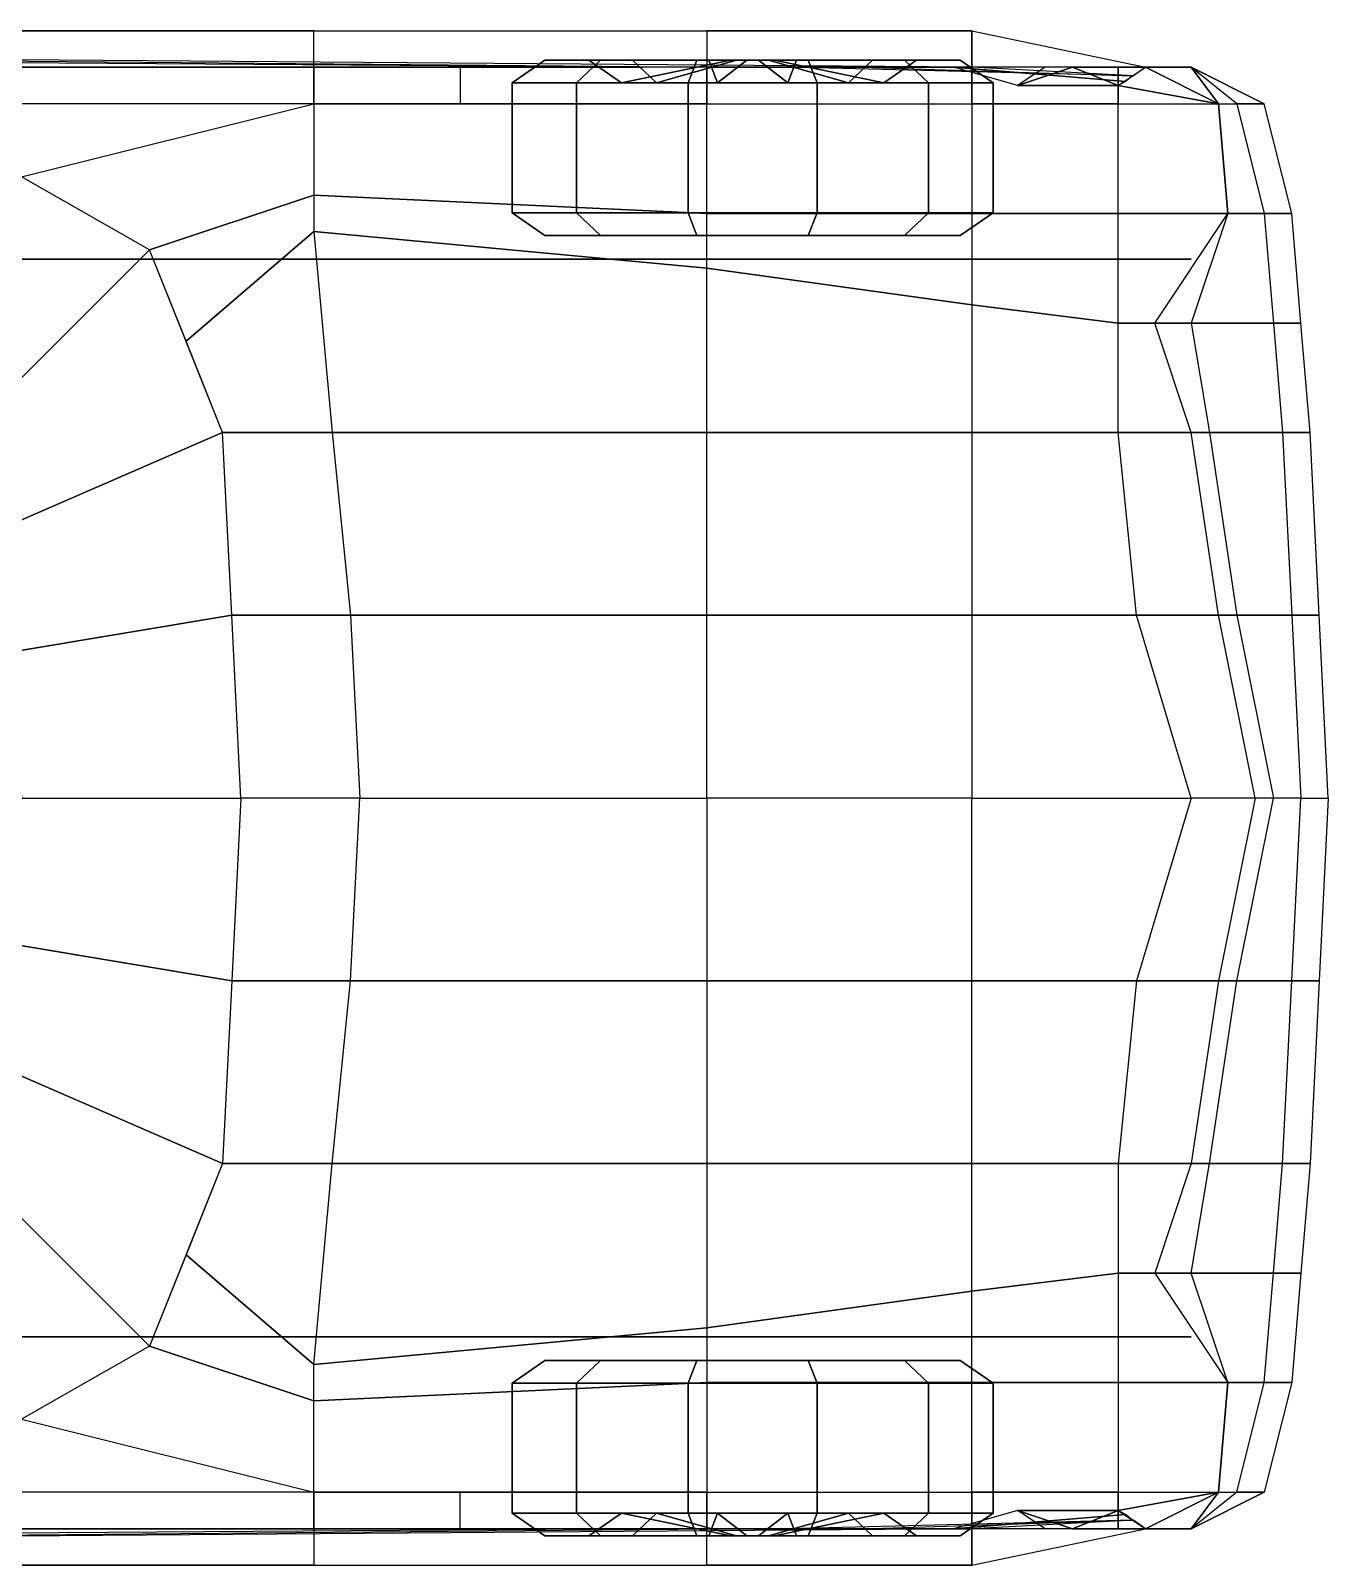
# Model space of a CAD drawing. Extents: x -212 to 0, y -42 to 42.
# Drawn here: x -71 to 0, y -42 to 42 of the extents above; entities that cross this region are included whole.
import ezdxf

# ---------------------------------------------------------------- set-up
doc = ezdxf.new("R2010")
doc.units = 0
doc.header["$LTSCALE"] = 40
doc.layers.get('0').update_dxf_attribs({"linetype": 'CONTINUOUS'})

msp = doc.modelspace()

# ---------------------------------------------------------------- linework, layer by layer
at = {"linetype": 'CONTINUOUS'}
for points in [[(-136, 40.903107, 31), (-136, 42, 36), (-19.5, 42, 36), (-19.5, 40, 31)], [(-72.5, 42, 36), (-72.5, 40, 42), (-55.5, 40, 43), (-55.5, 42, 36)], [(-55.5, 40, 43), (-55.5, 42, 36), (-34, 42, 36), (-34, 40, 42.5)], [(-34, 42, 36), (-34, 40, 42.5), (-19.5, 40, 40.5), (-19.5, 42, 36)], [(-19.5, 40, 31), (-19.5, 42, 36), (-10, 40, 37), (-10.658242, 39.529691, 31)], [(-19.5, 40, 40.5), (-19.5, 42, 36), (-10, 40, 37), (-11.5, 40, 38)], [(-37.5, 40, 30), (-136, 40.675206, 30), (-136, 40.903107, 31), (-33.5, 40, 31)], [(-136, 40, 27), (-42.5, 40, 27), (-37.5, 40, 30), (-136, 40.675206, 30)], [(-36.752793, 39.14881, 7.747207), (-38.065992, 40.386905, 6.434008), (-40.469311, 40.386905, 10.59668), (-38.675449, 39.14881, 11.077344)], [(-38.675449, 39.14881, 14.922656), (-40.469311, 40.386905, 15.40332), (-38.065992, 40.386905, 19.565992), (-36.752793, 39.14881, 18.252793)], [(-38.675449, 39.14881, 11.077344), (-40.469311, 40.386905, 10.59668), (-40.469311, 40.386905, 15.40332), (-38.675449, 39.14881, 14.922656)], [(-32.375466, 40.386905, 12.124534), (-36.752793, 39.14881, 7.747207), (-38.675449, 39.14881, 11.077344), (-32.695908, 40.386905, 12.679557)], [(-32.695908, 40.386905, 13.320443), (-38.675449, 39.14881, 14.922656), (-36.752793, 39.14881, 18.252793), (-32.375466, 40.386905, 13.875466)], [(-32.695908, 40.386905, 12.679557), (-38.675449, 39.14881, 11.077344), (-38.675449, 39.14881, 14.922656), (-32.695908, 40.386905, 13.320443)], [(-33.422656, 39.14881, 5.824551), (-33.90332, 40.386905, 4.030689), (-38.065992, 40.386905, 6.434008), (-36.752793, 39.14881, 7.747207)], [(-36.752793, 39.14881, 18.252793), (-38.065992, 40.386905, 19.565992), (-33.90332, 40.386905, 21.969311), (-33.422656, 39.14881, 20.175449)], [(-31.820443, 40.386905, 11.804092), (-33.422656, 39.14881, 5.824551), (-36.752793, 39.14881, 7.747207), (-32.375466, 40.386905, 12.124534)], [(-32.375466, 40.386905, 13.875466), (-36.752793, 39.14881, 18.252793), (-33.422656, 39.14881, 20.175449), (-31.820443, 40.386905, 14.195908)], [(-29.577344, 39.14881, 5.824551), (-29.09668, 40.386905, 4.030689), (-33.90332, 40.386905, 4.030689), (-33.422656, 39.14881, 5.824551)], [(-33.422656, 39.14881, 20.175449), (-33.90332, 40.386905, 21.969311), (-29.09668, 40.386905, 21.969311), (-29.577344, 39.14881, 20.175449)], [(-31.179557, 40.386905, 11.804092), (-29.577344, 39.14881, 5.824551), (-33.422656, 39.14881, 5.824551), (-31.820443, 40.386905, 11.804092)], [(-31.820443, 40.386905, 14.195908), (-33.422656, 39.14881, 20.175449), (-29.577344, 39.14881, 20.175449), (-31.179557, 40.386905, 14.195908)], [(-31.5, 40.386905, 13), (-32.375466, 40.386905, 12.124534), (-32.695908, 40.386905, 12.679557), (-31.5, 40.386905, 13)], [(-31.5, 40.386905, 13), (-32.695908, 40.386905, 13.320443), (-32.375466, 40.386905, 13.875466), (-31.5, 40.386905, 13)], [(-31.5, 40.386905, 13), (-32.695908, 40.386905, 12.679557), (-32.695908, 40.386905, 13.320443), (-31.5, 40.386905, 13)], [(-31.5, 40.386905, 13), (-31.820443, 40.386905, 11.804092), (-32.375466, 40.386905, 12.124534), (-31.5, 40.386905, 13)], [(-31.5, 40.386905, 13), (-32.375466, 40.386905, 13.875466), (-31.820443, 40.386905, 14.195908), (-31.5, 40.386905, 13)], [(-31.5, 40.386905, 13), (-31.179557, 40.386905, 11.804092), (-31.820443, 40.386905, 11.804092), (-31.5, 40.386905, 13)], [(-31.5, 40.386905, 13), (-31.820443, 40.386905, 14.195908), (-31.179557, 40.386905, 14.195908), (-31.5, 40.386905, 13)], [(-31.5, 40.386905, 13), (-30.624534, 40.386905, 12.124534), (-31.179557, 40.386905, 11.804092), (-31.5, 40.386905, 13)], [(-31.5, 40.386905, 13), (-30.304092, 40.386905, 12.679557), (-30.624534, 40.386905, 12.124534), (-31.5, 40.386905, 13)], [(-31.5, 40.386905, 13), (-30.304092, 40.386905, 13.320443), (-30.304092, 40.386905, 12.679557), (-31.5, 40.386905, 13)], [(-31.5, 40.386905, 13), (-30.624534, 40.386905, 13.875466), (-30.304092, 40.386905, 13.320443), (-31.5, 40.386905, 13)], [(-31.5, 40.386905, 13), (-31.179557, 40.386905, 14.195908), (-30.624534, 40.386905, 13.875466), (-31.5, 40.386905, 13)], [(-30.624534, 40.386905, 12.124534), (-26.247207, 39.14881, 7.747207), (-29.577344, 39.14881, 5.824551), (-31.179557, 40.386905, 11.804092)], [(-31.179557, 40.386905, 14.195908), (-29.577344, 39.14881, 20.175449), (-26.247207, 39.14881, 18.252793), (-30.624534, 40.386905, 13.875466)], [(-30.304092, 40.386905, 12.679557), (-24.324551, 39.14881, 11.077344), (-26.247207, 39.14881, 7.747207), (-30.624534, 40.386905, 12.124534)], [(-30.624534, 40.386905, 13.875466), (-26.247207, 39.14881, 18.252793), (-24.324551, 39.14881, 14.922656), (-30.304092, 40.386905, 13.320443)], [(-30.304092, 40.386905, 13.320443), (-24.324551, 39.14881, 14.922656), (-24.324551, 39.14881, 11.077344), (-30.304092, 40.386905, 12.679557)], [(-26.247207, 39.14881, 7.747207), (-24.934008, 40.386905, 6.434008), (-29.09668, 40.386905, 4.030689), (-29.577344, 39.14881, 5.824551)], [(-29.577344, 39.14881, 20.175449), (-29.09668, 40.386905, 21.969311), (-24.934008, 40.386905, 19.565992), (-26.247207, 39.14881, 18.252793)], [(-24.324551, 39.14881, 11.077344), (-22.530689, 40.386905, 10.59668), (-24.934008, 40.386905, 6.434008), (-26.247207, 39.14881, 7.747207)], [(-26.247207, 39.14881, 18.252793), (-24.934008, 40.386905, 19.565992), (-22.530689, 40.386905, 15.40332), (-24.324551, 39.14881, 14.922656)], [(-24.324551, 39.14881, 14.922656), (-22.530689, 40.386905, 15.40332), (-22.530689, 40.386905, 10.59668), (-24.324551, 39.14881, 11.077344)], [(-46, 40, 22), (-136, 40, 22), (-136, 40, 27), (-42.5, 40, 27)], [(-136, 40, 16.5), (-47.5, 40, 16.5), (-46, 40, 22), (-136, 40, 22)], [(-47.5, 38, 10), (-136, 38, 10), (-136, 40, 16.5), (-47.5, 40, 16.5)], [(-72.5, 40, 42), (-71.5, 34, 47), (-55.5, 38, 45), (-55.5, 40, 43)], [(-55.5, 40, 43), (-55.5, 38, 45), (-34, 38, 44.5), (-34, 40, 42.5)], [(-34, 40, 42.5), (-34, 38, 44.5), (-19.5, 38, 44), (-19.5, 40, 40.5)], [(-25.5, 40, 30), (-10.719476, 39.529691, 30), (-10.658242, 39.529691, 31), (-29.5, 40, 31)], [(-11.090802, 39.219623, 27), (-20.5, 40, 27), (-25.5, 40, 30), (-10.719476, 39.529691, 30)], [(-17, 39, 22), (-20.5, 40, 27), (-11.090802, 39.219623, 27), (-11.5, 39, 23)], [(-19.5, 40, 40.5), (-19.5, 38, 44), (-11.5, 38, 42), (-11.5, 40, 38)], [(-10, 40, 37), (-6, 38, 37), (-6, 38, 23), (-11.5, 39, 23)], [(-11.5, 40, 38), (-11.5, 38, 42), (-6, 38, 37), (-10, 40, 37)], [(-55.5, 38, 45), (-55.5, 33, 46), (-64.5, 30, 47), (-71.5, 34, 47)], [(-34, 32, 45.5), (-34, 38, 44.5), (-55.5, 38, 45), (-55.5, 33, 46)], [(-19.5, 38, 44), (-19.5, 32, 45), (-34, 32, 45.5), (-34, 38, 44.5)], [(-11.5, 32, 42.5), (-11.5, 38, 42), (-19.5, 38, 44), (-19.5, 32, 45)], [(-6, 38, 37), (-5.5, 32, 37), (-11.5, 32, 42.5), (-11.5, 38, 42)], [(-5.5, 32, 23), (-6, 38, 23), (-6, 38, 37), (-5.5, 32, 37)], [(-55.5, 33, 46), (-55.5, 31, 45), (-62.5, 25, 47), (-64.5, 30, 47)], [(-34, 29, 44), (-34, 32, 45.5), (-55.5, 33, 46), (-55.5, 31, 45)], [(-19.5, 32, 45), (-19.5, 27, 42.5), (-34, 29, 44), (-34, 32, 45.5)], [(-11.5, 26, 40), (-11.5, 32, 42.5), (-19.5, 32, 45), (-19.5, 27, 42.5)], [(-5.5, 32, 37), (-7.5, 26, 37), (-11.5, 26, 40), (-11.5, 32, 42.5)], [(-9.5, 26, 23), (-5.5, 32, 23), (-5.5, 32, 37), (-7.5, 26, 37)], [(-55.5, 31, 45), (-54.5, 20, 45.5), (-60.5, 20, 47), (-62.5, 25, 47)], [(-34, 20, 45), (-34, 29, 44), (-55.5, 31, 45), (-54.5, 20, 45.5)], [(-19.5, 27, 42.5), (-19.5, 20, 44.5), (-34, 20, 45), (-34, 29, 44)], [(-11.5, 20, 42), (-11.5, 26, 40), (-19.5, 27, 42.5), (-19.5, 20, 44.5)], [(-7.5, 26, 37), (-6.5, 20, 37), (-11.5, 20, 42), (-11.5, 26, 40)], [(-54.5, 20, 45.5), (-53.5, 10, 46), (-60, 10, 47), (-60.5, 20, 47)], [(-34, 10, 45.5), (-34, 20, 45), (-54.5, 20, 45.5), (-53.5, 10, 46)], [(-19.5, 20, 44.5), (-19.5, 10, 45), (-34, 10, 45.5), (-34, 20, 45)], [(-10.5, 10, 42.5), (-11.5, 20, 42), (-19.5, 20, 44.5), (-19.5, 10, 45)], [(-6.5, 20, 37), (-5, 10, 37), (-10.5, 10, 42.5), (-11.5, 20, 42)], [(-53.5, 10, 46), (-53, 0, 46), (-59.5, 0, 47), (-60, 10, 47)], [(-34, 0, 46.5), (-34, 10, 45.5), (-53.5, 10, 46), (-53, 0, 46)], [(-19.5, 10, 45), (-19.5, 0, 46), (-34, 0, 46.5), (-34, 10, 45.5)], [(-7.5, 0, 44.5), (-10.5, 10, 42.5), (-19.5, 10, 45), (-19.5, 0, 46)], [(-5, 10, 37), (-3, 0, 37), (-7.5, 0, 44.5), (-10.5, 10, 42.5)], [(-53.5, -10, 46), (-53, 0, 46), (-59.5, 0, 47), (-60, -10, 47)], [(-34, 0, 46.5), (-34, -10, 45.5), (-53.5, -10, 46), (-53, 0, 46)], [(-19.5, -10, 45), (-19.5, 0, 46), (-34, 0, 46.5), (-34, -10, 45.5)], [(-7.5, 0, 44.5), (-10.5, -10, 42.5), (-19.5, -10, 45), (-19.5, 0, 46)], [(-5, -10, 37), (-3, 0, 37), (-7.5, 0, 44.5), (-10.5, -10, 42.5)], [(-54.5, -20, 45.5), (-53.5, -10, 46), (-60, -10, 47), (-60.5, -20, 47)], [(-34, -10, 45.5), (-34, -20, 45), (-54.5, -20, 45.5), (-53.5, -10, 46)], [(-19.5, -20, 44.5), (-19.5, -10, 45), (-34, -10, 45.5), (-34, -20, 45)], [(-10.5, -10, 42.5), (-11.5, -20, 42), (-19.5, -20, 44.5), (-19.5, -10, 45)], [(-6.5, -20, 37), (-5, -10, 37), (-10.5, -10, 42.5), (-11.5, -20, 42)], [(-55.5, -31, 45), (-54.5, -20, 45.5), (-60.5, -20, 47), (-62.5, -25, 47)], [(-34, -20, 45), (-34, -29, 44), (-55.5, -31, 45), (-54.5, -20, 45.5)], [(-19.5, -27, 42.5), (-19.5, -20, 44.5), (-34, -20, 45), (-34, -29, 44)], [(-11.5, -20, 42), (-11.5, -26, 40), (-19.5, -27, 42.5), (-19.5, -20, 44.5)], [(-7.5, -26, 37), (-6.5, -20, 37), (-11.5, -20, 42), (-11.5, -26, 40)], [(-55.5, -33, 46), (-55.5, -31, 45), (-62.5, -25, 47), (-64.5, -30, 47)], [(-11.5, -26, 40), (-11.5, -32, 42.5), (-19.5, -32, 45), (-19.5, -27, 42.5)], [(-5.5, -32, 37), (-7.5, -26, 37), (-11.5, -26, 40), (-11.5, -32, 42.5)], [(-9.5, -26, 23), (-5.5, -32, 23), (-5.5, -32, 37), (-7.5, -26, 37)], [(-19.5, -32, 45), (-19.5, -27, 42.5), (-34, -29, 44), (-34, -32, 45.5)], [(-34, -29, 44), (-34, -32, 45.5), (-55.5, -33, 46), (-55.5, -31, 45)], [(-55.5, -38, 45), (-55.5, -33, 46), (-64.5, -30, 47), (-71.5, -34, 47)], [(-34, -32, 45.5), (-34, -38, 44.5), (-55.5, -38, 45), (-55.5, -33, 46)], [(-19.5, -38, 44), (-19.5, -32, 45), (-34, -32, 45.5), (-34, -38, 44.5)], [(-11.5, -32, 42.5), (-11.5, -38, 42), (-19.5, -38, 44), (-19.5, -32, 45)], [(-6, -38, 37), (-5.5, -32, 37), (-11.5, -32, 42.5), (-11.5, -38, 42)], [(-5.5, -32, 23), (-6, -38, 23), (-6, -38, 37), (-5.5, -32, 37)], [(-72.5, -40, 42), (-71.5, -34, 47), (-55.5, -38, 45), (-55.5, -40, 43)], [(-47.5, -38, 10), (-136, -38, 10), (-136, -40, 16.5), (-47.5, -40, 16.5)], [(-55.5, -40, 43), (-55.5, -38, 45), (-34, -38, 44.5), (-34, -40, 42.5)], [(-34, -40, 42.5), (-34, -38, 44.5), (-19.5, -38, 44), (-19.5, -40, 40.5)], [(-19.5, -40, 40.5), (-19.5, -38, 44), (-11.5, -38, 42), (-11.5, -40, 38)], [(-11.5, -40, 38), (-11.5, -38, 42), (-6, -38, 37), (-10, -40, 37)], [(-10, -40, 37), (-6, -38, 37), (-6, -38, 23), (-11.5, -39, 23)], [(-38.675449, -39.14881, 11.077344), (-40.469311, -40.386905, 10.59668), (-40.469311, -40.386905, 15.40332), (-38.675449, -39.14881, 14.922656)], [(-38.675449, -39.14881, 14.922656), (-40.469311, -40.386905, 15.40332), (-38.065992, -40.386905, 19.565992), (-36.752793, -39.14881, 18.252793)], [(-36.752793, -39.14881, 7.747207), (-38.065992, -40.386905, 6.434008), (-40.469311, -40.386905, 10.59668), (-38.675449, -39.14881, 11.077344)], [(-32.695908, -40.386905, 12.679557), (-38.675449, -39.14881, 11.077344), (-38.675449, -39.14881, 14.922656), (-32.695908, -40.386905, 13.320443)], [(-32.695908, -40.386905, 13.320443), (-38.675449, -39.14881, 14.922656), (-36.752793, -39.14881, 18.252793), (-32.375466, -40.386905, 13.875466)], [(-32.375466, -40.386905, 12.124534), (-36.752793, -39.14881, 7.747207), (-38.675449, -39.14881, 11.077344), (-32.695908, -40.386905, 12.679557)], [(-36.752793, -39.14881, 18.252793), (-38.065992, -40.386905, 19.565992), (-33.90332, -40.386905, 21.969311), (-33.422656, -39.14881, 20.175449)], [(-33.422656, -39.14881, 5.824551), (-33.90332, -40.386905, 4.030689), (-38.065992, -40.386905, 6.434008), (-36.752793, -39.14881, 7.747207)], [(-32.375466, -40.386905, 13.875466), (-36.752793, -39.14881, 18.252793), (-33.422656, -39.14881, 20.175449), (-31.820443, -40.386905, 14.195908)], [(-31.820443, -40.386905, 11.804092), (-33.422656, -39.14881, 5.824551), (-36.752793, -39.14881, 7.747207), (-32.375466, -40.386905, 12.124534)], [(-33.422656, -39.14881, 20.175449), (-33.90332, -40.386905, 21.969311), (-29.09668, -40.386905, 21.969311), (-29.577344, -39.14881, 20.175449)], [(-29.577344, -39.14881, 5.824551), (-29.09668, -40.386905, 4.030689), (-33.90332, -40.386905, 4.030689), (-33.422656, -39.14881, 5.824551)], [(-31.820443, -40.386905, 14.195908), (-33.422656, -39.14881, 20.175449), (-29.577344, -39.14881, 20.175449), (-31.179557, -40.386905, 14.195908)], [(-31.179557, -40.386905, 11.804092), (-29.577344, -39.14881, 5.824551), (-33.422656, -39.14881, 5.824551), (-31.820443, -40.386905, 11.804092)], [(-31.179557, -40.386905, 14.195908), (-29.577344, -39.14881, 20.175449), (-26.247207, -39.14881, 18.252793), (-30.624534, -40.386905, 13.875466)], [(-30.624534, -40.386905, 12.124534), (-26.247207, -39.14881, 7.747207), (-29.577344, -39.14881, 5.824551), (-31.179557, -40.386905, 11.804092)], [(-30.624534, -40.386905, 13.875466), (-26.247207, -39.14881, 18.252793), (-24.324551, -39.14881, 14.922656), (-30.304092, -40.386905, 13.320443)], [(-30.304092, -40.386905, 12.679557), (-24.324551, -39.14881, 11.077344), (-26.247207, -39.14881, 7.747207), (-30.624534, -40.386905, 12.124534)], [(-30.304092, -40.386905, 13.320443), (-24.324551, -39.14881, 14.922656), (-24.324551, -39.14881, 11.077344), (-30.304092, -40.386905, 12.679557)], [(-29.577344, -39.14881, 20.175449), (-29.09668, -40.386905, 21.969311), (-24.934008, -40.386905, 19.565992), (-26.247207, -39.14881, 18.252793)], [(-26.247207, -39.14881, 7.747207), (-24.934008, -40.386905, 6.434008), (-29.09668, -40.386905, 4.030689), (-29.577344, -39.14881, 5.824551)], [(-26.247207, -39.14881, 18.252793), (-24.934008, -40.386905, 19.565992), (-22.530689, -40.386905, 15.40332), (-24.324551, -39.14881, 14.922656)], [(-24.324551, -39.14881, 11.077344), (-22.530689, -40.386905, 10.59668), (-24.934008, -40.386905, 6.434008), (-26.247207, -39.14881, 7.747207)], [(-11.090802, -39.219623, 27), (-20.5, -40, 27), (-25.5, -40, 30), (-10.719476, -39.529691, 30)], [(-24.324551, -39.14881, 14.922656), (-22.530689, -40.386905, 15.40332), (-22.530689, -40.386905, 10.59668), (-24.324551, -39.14881, 11.077344)], [(-17, -39, 22), (-20.5, -40, 27), (-11.090802, -39.219623, 27), (-11.5, -39, 23)], [(-136, -40, 16.5), (-47.5, -40, 16.5), (-46, -40, 22), (-136, -40, 22)], [(-46, -40, 22), (-136, -40, 22), (-136, -40, 27), (-42.5, -40, 27)], [(-136, -40, 27), (-42.5, -40, 27), (-37.5, -40, 30), (-136, -40.675206, 30)], [(-37.5, -40, 30), (-136, -40.675206, 30), (-136, -40.903107, 31), (-33.5, -40, 31)], [(-136, -40.903107, 31), (-136, -42, 36), (-19.5, -42, 36), (-19.5, -40, 31)], [(-72.5, -42, 36), (-72.5, -40, 42), (-55.5, -40, 43), (-55.5, -42, 36)], [(-55.5, -40, 43), (-55.5, -42, 36), (-34, -42, 36), (-34, -40, 42.5)], [(-34, -42, 36), (-34, -40, 42.5), (-19.5, -40, 40.5), (-19.5, -42, 36)], [(-25.5, -40, 30), (-10.719476, -39.529691, 30), (-10.658242, -39.529691, 31), (-29.5, -40, 31)], [(-19.5, -40, 31), (-19.5, -42, 36), (-10, -40, 37), (-10.658242, -39.529691, 31)], [(-19.5, -40, 40.5), (-19.5, -42, 36), (-10, -40, 37), (-11.5, -40, 38)], [(-31.5, -40.386905, 13), (-32.695908, -40.386905, 12.679557), (-32.695908, -40.386905, 13.320443), (-31.5, -40.386905, 13)], [(-31.5, -40.386905, 13), (-32.695908, -40.386905, 13.320443), (-32.375466, -40.386905, 13.875466), (-31.5, -40.386905, 13)], [(-31.5, -40.386905, 13), (-32.375466, -40.386905, 12.124534), (-32.695908, -40.386905, 12.679557), (-31.5, -40.386905, 13)], [(-31.5, -40.386905, 13), (-32.375466, -40.386905, 13.875466), (-31.820443, -40.386905, 14.195908), (-31.5, -40.386905, 13)], [(-31.5, -40.386905, 13), (-31.820443, -40.386905, 11.804092), (-32.375466, -40.386905, 12.124534), (-31.5, -40.386905, 13)], [(-31.5, -40.386905, 13), (-31.820443, -40.386905, 14.195908), (-31.179557, -40.386905, 14.195908), (-31.5, -40.386905, 13)], [(-31.5, -40.386905, 13), (-31.179557, -40.386905, 11.804092), (-31.820443, -40.386905, 11.804092), (-31.5, -40.386905, 13)], [(-31.5, -40.386905, 13), (-31.179557, -40.386905, 14.195908), (-30.624534, -40.386905, 13.875466), (-31.5, -40.386905, 13)], [(-31.5, -40.386905, 13), (-30.624534, -40.386905, 13.875466), (-30.304092, -40.386905, 13.320443), (-31.5, -40.386905, 13)], [(-31.5, -40.386905, 13), (-30.304092, -40.386905, 13.320443), (-30.304092, -40.386905, 12.679557), (-31.5, -40.386905, 13)], [(-31.5, -40.386905, 13), (-30.304092, -40.386905, 12.679557), (-30.624534, -40.386905, 12.124534), (-31.5, -40.386905, 13)], [(-31.5, -40.386905, 13), (-30.624534, -40.386905, 12.124534), (-31.179557, -40.386905, 11.804092), (-31.5, -40.386905, 13)]]:
    msp.add_3dface(points, dxfattribs=at)
at = {"color": 5, "linetype": 'CONTINUOUS'}
for points in [[(-39.816923, 40.386905, 4.683077), (-41.130121, 39.14881, 3.369879), (-44.65499, 39.14881, 9.475131), (-42.861128, 40.386905, 9.955795)], [(-42.861128, 40.386905, 16.044205), (-44.65499, 39.14881, 16.524869), (-41.130121, 39.14881, 22.630121), (-39.816923, 40.386905, 21.316923)], [(-42.861128, 40.386905, 9.955795), (-44.65499, 39.14881, 9.475131), (-44.65499, 39.14881, 16.524869), (-42.861128, 40.386905, 16.044205)], [(-38.065992, 40.386905, 6.434008), (-39.816923, 40.386905, 4.683077), (-42.861128, 40.386905, 9.955795), (-40.469311, 40.386905, 10.59668)], [(-40.469311, 40.386905, 15.40332), (-42.861128, 40.386905, 16.044205), (-39.816923, 40.386905, 21.316923), (-38.065992, 40.386905, 19.565992)], [(-40.469311, 40.386905, 10.59668), (-42.861128, 40.386905, 9.955795), (-42.861128, 40.386905, 16.044205), (-40.469311, 40.386905, 15.40332)], [(-34.544205, 40.386905, 1.638872), (-35.024869, 39.14881, -0.15499), (-41.130121, 39.14881, 3.369879), (-39.816923, 40.386905, 4.683077)], [(-39.816923, 40.386905, 21.316923), (-41.130121, 39.14881, 22.630121), (-35.024869, 39.14881, 26.15499), (-34.544205, 40.386905, 24.361128)], [(-33.90332, 40.386905, 4.030689), (-34.544205, 40.386905, 1.638872), (-39.816923, 40.386905, 4.683077), (-38.065992, 40.386905, 6.434008)], [(-38.065992, 40.386905, 19.565992), (-39.816923, 40.386905, 21.316923), (-34.544205, 40.386905, 24.361128), (-33.90332, 40.386905, 21.969311)], [(-28.455795, 40.386905, 1.638872), (-27.975131, 39.14881, -0.15499), (-35.024869, 39.14881, -0.15499), (-34.544205, 40.386905, 1.638872)], [(-34.544205, 40.386905, 24.361128), (-35.024869, 39.14881, 26.15499), (-27.975131, 39.14881, 26.15499), (-28.455795, 40.386905, 24.361128)], [(-29.09668, 40.386905, 4.030689), (-28.455795, 40.386905, 1.638872), (-34.544205, 40.386905, 1.638872), (-33.90332, 40.386905, 4.030689)], [(-33.90332, 40.386905, 21.969311), (-34.544205, 40.386905, 24.361128), (-28.455795, 40.386905, 24.361128), (-29.09668, 40.386905, 21.969311)], [(-24.934008, 40.386905, 6.434008), (-23.183077, 40.386905, 4.683077), (-28.455795, 40.386905, 1.638872), (-29.09668, 40.386905, 4.030689)], [(-29.09668, 40.386905, 21.969311), (-28.455795, 40.386905, 24.361128), (-23.183077, 40.386905, 21.316923), (-24.934008, 40.386905, 19.565992)], [(-23.183077, 40.386905, 4.683077), (-21.869879, 39.14881, 3.369879), (-27.975131, 39.14881, -0.15499), (-28.455795, 40.386905, 1.638872)], [(-28.455795, 40.386905, 24.361128), (-27.975131, 39.14881, 26.15499), (-21.869879, 39.14881, 22.630121), (-23.183077, 40.386905, 21.316923)], [(-22.530689, 40.386905, 10.59668), (-20.138872, 40.386905, 9.955795), (-23.183077, 40.386905, 4.683077), (-24.934008, 40.386905, 6.434008)], [(-24.934008, 40.386905, 19.565992), (-23.183077, 40.386905, 21.316923), (-20.138872, 40.386905, 16.044205), (-22.530689, 40.386905, 15.40332)], [(-20.138872, 40.386905, 9.955795), (-18.34501, 39.14881, 9.475131), (-21.869879, 39.14881, 3.369879), (-23.183077, 40.386905, 4.683077)], [(-23.183077, 40.386905, 21.316923), (-21.869879, 39.14881, 22.630121), (-18.34501, 39.14881, 16.524869), (-20.138872, 40.386905, 16.044205)], [(-22.530689, 40.386905, 15.40332), (-20.138872, 40.386905, 16.044205), (-20.138872, 40.386905, 9.955795), (-22.530689, 40.386905, 10.59668)], [(-20.138872, 40.386905, 16.044205), (-18.34501, 39.14881, 16.524869), (-18.34501, 39.14881, 9.475131), (-20.138872, 40.386905, 9.955795)], [(-41.130121, 39.14881, 3.369879), (-41.130121, 32.029762, 3.369879), (-44.65499, 32.029762, 9.475131), (-44.65499, 39.14881, 9.475131)], [(-44.65499, 39.14881, 16.524869), (-44.65499, 32.029762, 16.524869), (-41.130121, 32.029762, 22.630121), (-41.130121, 39.14881, 22.630121)], [(-44.65499, 39.14881, 9.475131), (-44.65499, 32.029762, 9.475131), (-44.65499, 32.029762, 16.524869), (-44.65499, 39.14881, 16.524869)], [(-35.024869, 39.14881, -0.15499), (-35.024869, 32.029762, -0.15499), (-41.130121, 32.029762, 3.369879), (-41.130121, 39.14881, 3.369879)], [(-41.130121, 39.14881, 22.630121), (-41.130121, 32.029762, 22.630121), (-35.024869, 32.029762, 26.15499), (-35.024869, 39.14881, 26.15499)], [(-27.975131, 39.14881, -0.15499), (-27.975131, 32.029762, -0.15499), (-35.024869, 32.029762, -0.15499), (-35.024869, 39.14881, -0.15499)], [(-35.024869, 39.14881, 26.15499), (-35.024869, 32.029762, 26.15499), (-27.975131, 32.029762, 26.15499), (-27.975131, 39.14881, 26.15499)], [(-21.869879, 39.14881, 3.369879), (-21.869879, 32.029762, 3.369879), (-27.975131, 32.029762, -0.15499), (-27.975131, 39.14881, -0.15499)], [(-27.975131, 39.14881, 26.15499), (-27.975131, 32.029762, 26.15499), (-21.869879, 32.029762, 22.630121), (-21.869879, 39.14881, 22.630121)], [(-18.34501, 39.14881, 9.475131), (-18.34501, 32.029762, 9.475131), (-21.869879, 32.029762, 3.369879), (-21.869879, 39.14881, 3.369879)], [(-21.869879, 39.14881, 22.630121), (-21.869879, 32.029762, 22.630121), (-18.34501, 32.029762, 16.524869), (-18.34501, 39.14881, 16.524869)], [(-18.34501, 39.14881, 16.524869), (-18.34501, 32.029762, 16.524869), (-18.34501, 32.029762, 9.475131), (-18.34501, 39.14881, 9.475131)], [(-64.5, 30, 47), (-71.5, 34, 47), (-76, 28, 61), (-72.5, 22, 61.5)], [(-41.130121, 32.029762, 3.369879), (-39.816923, 30.791667, 4.683077), (-42.861128, 30.791667, 9.955795), (-44.65499, 32.029762, 9.475131)], [(-44.65499, 32.029762, 16.524869), (-42.861128, 30.791667, 16.044205), (-39.816923, 30.791667, 21.316923), (-41.130121, 32.029762, 22.630121)], [(-44.65499, 32.029762, 9.475131), (-42.861128, 30.791667, 9.955795), (-42.861128, 30.791667, 16.044205), (-44.65499, 32.029762, 16.524869)], [(-35.024869, 32.029762, -0.15499), (-34.544205, 30.791667, 1.638872), (-39.816923, 30.791667, 4.683077), (-41.130121, 32.029762, 3.369879)], [(-41.130121, 32.029762, 22.630121), (-39.816923, 30.791667, 21.316923), (-34.544205, 30.791667, 24.361128), (-35.024869, 32.029762, 26.15499)], [(-27.975131, 32.029762, -0.15499), (-28.455795, 30.791667, 1.638872), (-34.544205, 30.791667, 1.638872), (-35.024869, 32.029762, -0.15499)], [(-35.024869, 32.029762, 26.15499), (-34.544205, 30.791667, 24.361128), (-28.455795, 30.791667, 24.361128), (-27.975131, 32.029762, 26.15499)], [(-21.869879, 32.029762, 3.369879), (-23.183077, 30.791667, 4.683077), (-28.455795, 30.791667, 1.638872), (-27.975131, 32.029762, -0.15499)], [(-27.975131, 32.029762, 26.15499), (-28.455795, 30.791667, 24.361128), (-23.183077, 30.791667, 21.316923), (-21.869879, 32.029762, 22.630121)], [(-18.34501, 32.029762, 9.475131), (-20.138872, 30.791667, 9.955795), (-23.183077, 30.791667, 4.683077), (-21.869879, 32.029762, 3.369879)], [(-21.869879, 32.029762, 22.630121), (-23.183077, 30.791667, 21.316923), (-20.138872, 30.791667, 16.044205), (-18.34501, 32.029762, 16.524869)], [(-18.34501, 32.029762, 16.524869), (-20.138872, 30.791667, 16.044205), (-20.138872, 30.791667, 9.955795), (-18.34501, 32.029762, 9.475131)], [(-60.5, 20, 47), (-64.5, 30, 47), (-72.5, 22, 61.5), (-72, 15, 62)], [(-7.5, 20, 23), (-9.5, 26, 23), (-7.5, 26, 37), (-6.5, 20, 37)], [(-60, 10, 47), (-60.5, 20, 47), (-72, 15, 62), (-72, 8, 62)], [(-6, 10, 23), (-7.5, 20, 23), (-6.5, 20, 37), (-5, 10, 37)], [(-59.5, 0, 47), (-60, 10, 47), (-72, 8, 62), (-71.5, 0, 62)], [(-4, 0, 23), (-6, 10, 23), (-5, 10, 37), (-3, 0, 37)], [(-59.5, 0, 47), (-60, -10, 47), (-72, -8, 62), (-71.5, 0, 62)], [(-4, 0, 23), (-6, -10, 23), (-5, -10, 37), (-3, 0, 37)], [(-60, -10, 47), (-60.5, -20, 47), (-72, -15, 62), (-72, -8, 62)], [(-6, -10, 23), (-7.5, -20, 23), (-6.5, -20, 37), (-5, -10, 37)], [(-60.5, -20, 47), (-64.5, -30, 47), (-72.5, -22, 61.5), (-72, -15, 62)], [(-7.5, -20, 23), (-9.5, -26, 23), (-7.5, -26, 37), (-6.5, -20, 37)], [(-64.5, -30, 47), (-71.5, -34, 47), (-76, -28, 61), (-72.5, -22, 61.5)], [(-44.65499, -32.029762, 9.475131), (-42.861128, -30.791667, 9.955795), (-42.861128, -30.791667, 16.044205), (-44.65499, -32.029762, 16.524869)], [(-44.65499, -32.029762, 16.524869), (-42.861128, -30.791667, 16.044205), (-39.816923, -30.791667, 21.316923), (-41.130121, -32.029762, 22.630121)], [(-41.130121, -32.029762, 3.369879), (-39.816923, -30.791667, 4.683077), (-42.861128, -30.791667, 9.955795), (-44.65499, -32.029762, 9.475131)], [(-41.130121, -32.029762, 22.630121), (-39.816923, -30.791667, 21.316923), (-34.544205, -30.791667, 24.361128), (-35.024869, -32.029762, 26.15499)], [(-35.024869, -32.029762, -0.15499), (-34.544205, -30.791667, 1.638872), (-39.816923, -30.791667, 4.683077), (-41.130121, -32.029762, 3.369879)], [(-35.024869, -32.029762, 26.15499), (-34.544205, -30.791667, 24.361128), (-28.455795, -30.791667, 24.361128), (-27.975131, -32.029762, 26.15499)], [(-27.975131, -32.029762, -0.15499), (-28.455795, -30.791667, 1.638872), (-34.544205, -30.791667, 1.638872), (-35.024869, -32.029762, -0.15499)], [(-27.975131, -32.029762, 26.15499), (-28.455795, -30.791667, 24.361128), (-23.183077, -30.791667, 21.316923), (-21.869879, -32.029762, 22.630121)], [(-21.869879, -32.029762, 3.369879), (-23.183077, -30.791667, 4.683077), (-28.455795, -30.791667, 1.638872), (-27.975131, -32.029762, -0.15499)], [(-21.869879, -32.029762, 22.630121), (-23.183077, -30.791667, 21.316923), (-20.138872, -30.791667, 16.044205), (-18.34501, -32.029762, 16.524869)], [(-18.34501, -32.029762, 9.475131), (-20.138872, -30.791667, 9.955795), (-23.183077, -30.791667, 4.683077), (-21.869879, -32.029762, 3.369879)], [(-18.34501, -32.029762, 16.524869), (-20.138872, -30.791667, 16.044205), (-20.138872, -30.791667, 9.955795), (-18.34501, -32.029762, 9.475131)], [(-44.65499, -39.14881, 9.475131), (-44.65499, -32.029762, 9.475131), (-44.65499, -32.029762, 16.524869), (-44.65499, -39.14881, 16.524869)], [(-44.65499, -39.14881, 16.524869), (-44.65499, -32.029762, 16.524869), (-41.130121, -32.029762, 22.630121), (-41.130121, -39.14881, 22.630121)], [(-41.130121, -39.14881, 3.369879), (-41.130121, -32.029762, 3.369879), (-44.65499, -32.029762, 9.475131), (-44.65499, -39.14881, 9.475131)], [(-41.130121, -39.14881, 22.630121), (-41.130121, -32.029762, 22.630121), (-35.024869, -32.029762, 26.15499), (-35.024869, -39.14881, 26.15499)], [(-35.024869, -39.14881, -0.15499), (-35.024869, -32.029762, -0.15499), (-41.130121, -32.029762, 3.369879), (-41.130121, -39.14881, 3.369879)], [(-35.024869, -39.14881, 26.15499), (-35.024869, -32.029762, 26.15499), (-27.975131, -32.029762, 26.15499), (-27.975131, -39.14881, 26.15499)], [(-27.975131, -39.14881, -0.15499), (-27.975131, -32.029762, -0.15499), (-35.024869, -32.029762, -0.15499), (-35.024869, -39.14881, -0.15499)], [(-27.975131, -39.14881, 26.15499), (-27.975131, -32.029762, 26.15499), (-21.869879, -32.029762, 22.630121), (-21.869879, -39.14881, 22.630121)], [(-21.869879, -39.14881, 3.369879), (-21.869879, -32.029762, 3.369879), (-27.975131, -32.029762, -0.15499), (-27.975131, -39.14881, -0.15499)], [(-21.869879, -39.14881, 22.630121), (-21.869879, -32.029762, 22.630121), (-18.34501, -32.029762, 16.524869), (-18.34501, -39.14881, 16.524869)], [(-18.34501, -39.14881, 9.475131), (-18.34501, -32.029762, 9.475131), (-21.869879, -32.029762, 3.369879), (-21.869879, -39.14881, 3.369879)], [(-18.34501, -39.14881, 16.524869), (-18.34501, -32.029762, 16.524869), (-18.34501, -32.029762, 9.475131), (-18.34501, -39.14881, 9.475131)], [(-42.861128, -40.386905, 9.955795), (-44.65499, -39.14881, 9.475131), (-44.65499, -39.14881, 16.524869), (-42.861128, -40.386905, 16.044205)], [(-42.861128, -40.386905, 16.044205), (-44.65499, -39.14881, 16.524869), (-41.130121, -39.14881, 22.630121), (-39.816923, -40.386905, 21.316923)], [(-39.816923, -40.386905, 4.683077), (-41.130121, -39.14881, 3.369879), (-44.65499, -39.14881, 9.475131), (-42.861128, -40.386905, 9.955795)], [(-39.816923, -40.386905, 21.316923), (-41.130121, -39.14881, 22.630121), (-35.024869, -39.14881, 26.15499), (-34.544205, -40.386905, 24.361128)], [(-34.544205, -40.386905, 1.638872), (-35.024869, -39.14881, -0.15499), (-41.130121, -39.14881, 3.369879), (-39.816923, -40.386905, 4.683077)], [(-34.544205, -40.386905, 24.361128), (-35.024869, -39.14881, 26.15499), (-27.975131, -39.14881, 26.15499), (-28.455795, -40.386905, 24.361128)], [(-28.455795, -40.386905, 1.638872), (-27.975131, -39.14881, -0.15499), (-35.024869, -39.14881, -0.15499), (-34.544205, -40.386905, 1.638872)], [(-28.455795, -40.386905, 24.361128), (-27.975131, -39.14881, 26.15499), (-21.869879, -39.14881, 22.630121), (-23.183077, -40.386905, 21.316923)], [(-23.183077, -40.386905, 4.683077), (-21.869879, -39.14881, 3.369879), (-27.975131, -39.14881, -0.15499), (-28.455795, -40.386905, 1.638872)], [(-23.183077, -40.386905, 21.316923), (-21.869879, -39.14881, 22.630121), (-18.34501, -39.14881, 16.524869), (-20.138872, -40.386905, 16.044205)], [(-20.138872, -40.386905, 9.955795), (-18.34501, -39.14881, 9.475131), (-21.869879, -39.14881, 3.369879), (-23.183077, -40.386905, 4.683077)], [(-20.138872, -40.386905, 16.044205), (-18.34501, -39.14881, 16.524869), (-18.34501, -39.14881, 9.475131), (-20.138872, -40.386905, 9.955795)], [(-40.469311, -40.386905, 10.59668), (-42.861128, -40.386905, 9.955795), (-42.861128, -40.386905, 16.044205), (-40.469311, -40.386905, 15.40332)], [(-40.469311, -40.386905, 15.40332), (-42.861128, -40.386905, 16.044205), (-39.816923, -40.386905, 21.316923), (-38.065992, -40.386905, 19.565992)], [(-38.065992, -40.386905, 6.434008), (-39.816923, -40.386905, 4.683077), (-42.861128, -40.386905, 9.955795), (-40.469311, -40.386905, 10.59668)], [(-38.065992, -40.386905, 19.565992), (-39.816923, -40.386905, 21.316923), (-34.544205, -40.386905, 24.361128), (-33.90332, -40.386905, 21.969311)], [(-33.90332, -40.386905, 4.030689), (-34.544205, -40.386905, 1.638872), (-39.816923, -40.386905, 4.683077), (-38.065992, -40.386905, 6.434008)], [(-33.90332, -40.386905, 21.969311), (-34.544205, -40.386905, 24.361128), (-28.455795, -40.386905, 24.361128), (-29.09668, -40.386905, 21.969311)], [(-29.09668, -40.386905, 4.030689), (-28.455795, -40.386905, 1.638872), (-34.544205, -40.386905, 1.638872), (-33.90332, -40.386905, 4.030689)], [(-29.09668, -40.386905, 21.969311), (-28.455795, -40.386905, 24.361128), (-23.183077, -40.386905, 21.316923), (-24.934008, -40.386905, 19.565992)], [(-24.934008, -40.386905, 6.434008), (-23.183077, -40.386905, 4.683077), (-28.455795, -40.386905, 1.638872), (-29.09668, -40.386905, 4.030689)], [(-24.934008, -40.386905, 19.565992), (-23.183077, -40.386905, 21.316923), (-20.138872, -40.386905, 16.044205), (-22.530689, -40.386905, 15.40332)], [(-22.530689, -40.386905, 10.59668), (-20.138872, -40.386905, 9.955795), (-23.183077, -40.386905, 4.683077), (-24.934008, -40.386905, 6.434008)], [(-22.530689, -40.386905, 15.40332), (-20.138872, -40.386905, 16.044205), (-20.138872, -40.386905, 9.955795), (-22.530689, -40.386905, 10.59668)]]:
    msp.add_3dface(points, dxfattribs=at)
at = {"color": 4, "linetype": 'CONTINUOUS'}
for points in [[(-14, 40, 19.5), (-17, 39, 22), (-11.5, 39, 23), (-14, 40, 19.5)], [(-13, 40, 15), (-15.5, 40, 16.5), (-17, 39, 22), (-14, 40, 19.5)], [(-14, 40, 19.5), (-7.5, 40, 19.5), (-7.5, 40, 15), (-13, 40, 15)], [(-6, 38, 23), (-7.5, 40, 19.5), (-14, 40, 19.5), (-11.5, 39, 23)], [(-7.5, 40, 19.5), (-3.5, 38, 19.5), (-5, 38, 15), (-7.5, 40, 15)], [(-6, 38, 23), (-5, 38, 23), (-3.5, 38, 19.5), (-7.5, 40, 19.5)], [(-5, 38, 23), (-3.5, 32, 23), (-5.5, 32, 23), (-6, 38, 23)], [(-2, 32, 19.5), (-3.5, 38, 19.5), (-5, 38, 23), (-3.5, 32, 23)], [(-5, 38, 15), (-3.5, 32, 15), (-2, 32, 19.5), (-3.5, 38, 19.5)], [(-3.5, 32, 23), (-3, 26, 23), (-9.5, 26, 23), (-5.5, 32, 23)], [(-3.5, 32, 15), (-3, 26, 15), (-1.5, 26, 19.5), (-2, 32, 19.5)], [(-1.5, 26, 19.5), (-2, 32, 19.5), (-3.5, 32, 23), (-3, 26, 23)], [(-96, 29.5, 10), (-96, 29.5, 36), (-7.5, 29.5, 36), (-7.5, 29.5, 15)], [(-3, 26, 23), (-2.5, 20, 23), (-7.5, 20, 23), (-9.5, 26, 23)], [(-1, 20, 19.5), (-1.5, 26, 19.5), (-3, 26, 23), (-2.5, 20, 23)], [(-3, 26, 15), (-2.5, 20, 15), (-1, 20, 19.5), (-1.5, 26, 19.5)], [(-2.5, 20, 23), (-2, 10, 23), (-6, 10, 23), (-7.5, 20, 23)], [(-2.5, 20, 15), (-2, 10, 15), (-0.5, 10, 19.5), (-1, 20, 19.5)], [(-0.5, 10, 19.5), (-1, 20, 19.5), (-2.5, 20, 23), (-2, 10, 23)], [(-2, 10, 23), (-1.5, 0, 23), (-4, 0, 23), (-6, 10, 23)], [(-2, 10, 15), (-1.5, 0, 15), (0, 0, 19.5), (-0.5, 10, 19.5)], [(0, 0, 19.5), (-0.5, 10, 19.5), (-2, 10, 23), (-1.5, 0, 23)], [(-2, -10, 23), (-1.5, 0, 23), (-4, 0, 23), (-6, -10, 23)], [(0, 0, 19.5), (-0.5, -10, 19.5), (-2, -10, 23), (-1.5, 0, 23)], [(-2, -10, 15), (-1.5, 0, 15), (0, 0, 19.5), (-0.5, -10, 19.5)], [(-2.5, -20, 23), (-2, -10, 23), (-6, -10, 23), (-7.5, -20, 23)], [(-0.5, -10, 19.5), (-1, -20, 19.5), (-2.5, -20, 23), (-2, -10, 23)], [(-2.5, -20, 15), (-2, -10, 15), (-0.5, -10, 19.5), (-1, -20, 19.5)], [(-3, -26, 23), (-2.5, -20, 23), (-7.5, -20, 23), (-9.5, -26, 23)], [(-3, -26, 15), (-2.5, -20, 15), (-1, -20, 19.5), (-1.5, -26, 19.5)], [(-1, -20, 19.5), (-1.5, -26, 19.5), (-3, -26, 23), (-2.5, -20, 23)], [(-3.5, -32, 23), (-3, -26, 23), (-9.5, -26, 23), (-5.5, -32, 23)], [(-1.5, -26, 19.5), (-2, -32, 19.5), (-3.5, -32, 23), (-3, -26, 23)], [(-3.5, -32, 15), (-3, -26, 15), (-1.5, -26, 19.5), (-2, -32, 19.5)], [(-96, -29.5, 10), (-96, -29.5, 36), (-7.5, -29.5, 36), (-7.5, -29.5, 15)], [(-5, -38, 23), (-3.5, -32, 23), (-5.5, -32, 23), (-6, -38, 23)], [(-5, -38, 15), (-3.5, -32, 15), (-2, -32, 19.5), (-3.5, -38, 19.5)], [(-2, -32, 19.5), (-3.5, -38, 19.5), (-5, -38, 23), (-3.5, -32, 23)], [(-6, -38, 23), (-7.5, -40, 19.5), (-14, -40, 19.5), (-11.5, -39, 23)], [(-6, -38, 23), (-5, -38, 23), (-3.5, -38, 19.5), (-7.5, -40, 19.5)], [(-7.5, -40, 19.5), (-3.5, -38, 19.5), (-5, -38, 15), (-7.5, -40, 15)], [(-13, -40, 15), (-15.5, -40, 16.5), (-17, -39, 22), (-14, -40, 19.5)], [(-14, -40, 19.5), (-17, -39, 22), (-11.5, -39, 23), (-14, -40, 19.5)], [(-14, -40, 19.5), (-7.5, -40, 19.5), (-7.5, -40, 15), (-13, -40, 15)]]:
    msp.add_3dface(points, dxfattribs=at)

doc.saveas('drawing.dxf')
